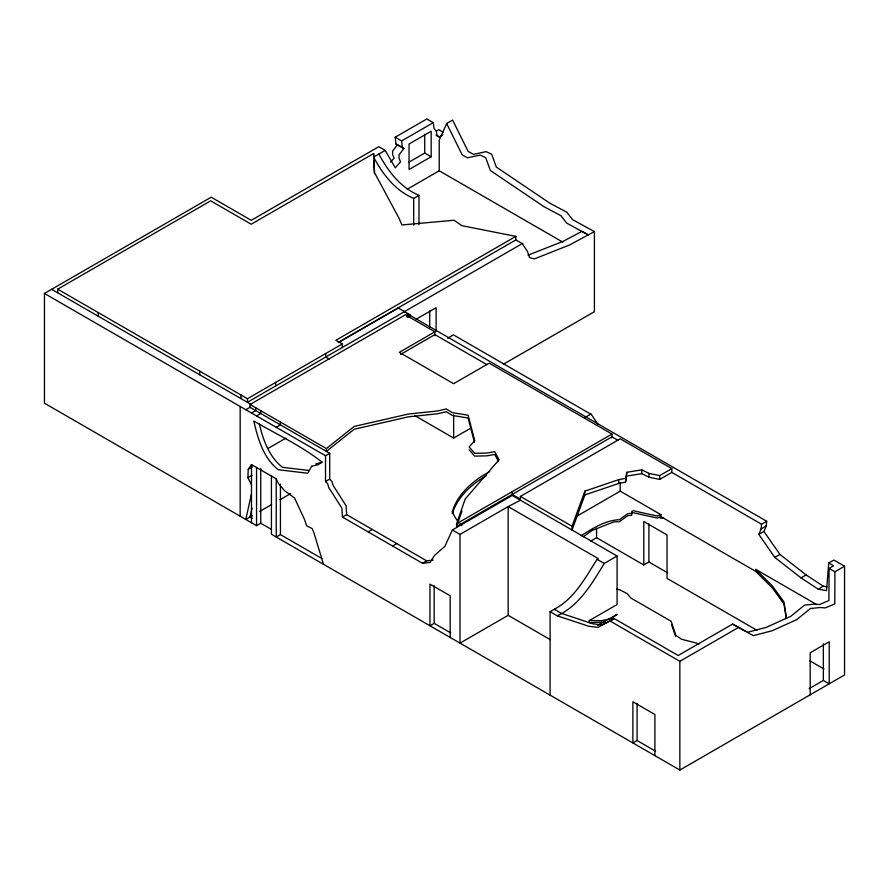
<?xml version="1.0" encoding="UTF-8"?>
<svg xmlns="http://www.w3.org/2000/svg" width="889" height="889" viewBox="0 0 889 889"><rect width="100%" height="100%" fill="white"/><g stroke="black" fill="none" stroke-linecap="round" stroke-linejoin="round"><path stroke-width="1.33" d="M407.262 313.761L766.696 521.276L761.573 524.232L761.128 528.911L758.817 534.389L774.819 557.414L801.022 577.883L818.158 589.14L826.526 590.663L828.726 563.004L833.571 565.793L829.059 568.404L828.915 600.519L819.414 604.553L814.335 604.142L804.545 605.12L790.888 616.233L766.385 627.323L747.482 632.257M271.423 476.06L271.423 534.245L679.852 770.052L844.55 674.962L844.55 566.226L834.927 571.783L834.782 603.909L825.27 607.932L820.203 607.52L810.401 608.509L796.755 619.622L772.252 630.712L753.339 635.635L732.625 624.078L678.185 655.504L614.277 618.611L602.209 624.945L592.885 623.822L561.481 613.41L554.303 609.265L550.102 611.688L550.102 695.142M251.487 484.705L247.864 477.682L248.264 469.281L251.487 464.558L276.235 478.838L278.379 483.394L284.369 490.55L294.526 497.929L304.583 519.598L306.605 525.766L312.106 528.555L313.75 532.289L323.507 564.315M758.817 534.389L763.929 531.433L766.251 525.955L766.696 521.276M785.809 618.633L786.198 616.121L783.965 601.953L772.419 585.995L755.772 569.382L755.772 571.427L772.419 588.04L783.965 603.998L786.198 618.166M625.512 478.36L618.7 479.66L584.906 491.128L572.038 526.221L572.038 530.022L584.906 494.917L618.7 483.46L625.512 482.16L626.789 472.292L641.791 469.837L648.97 473.404L659.694 475.604L671.817 468.614L671.817 472.403L761.573 524.232M625.512 482.16L626.789 472.292M251.487 493.651L245.831 519.476L252.42 515.664M252.009 508.008L250.031 517.042L252.298 518.354M617.855 440.244L611.965 436.843L456.579 526.555L456.579 523.765L465.158 499.073L499.096 459.691L494.717 451.623L486.928 453.057L474.659 453.323L469.136 446.967L474.759 440.766L468.103 415.23L452.279 412.618L446.289 408.94L437.61 410.974L408.307 414.052L354.144 426.442L326.374 448.589L326.374 451.39L354.144 429.243L408.307 416.852L437.61 413.774L446.289 411.74L452.279 415.407L468.103 418.03L474.404 442.222M456.579 526.555L461.991 510.964M503.341 364.268L594.408 311.683L594.408 231.573L572.594 219.639L566.882 212.26L549.746 203.114L496.318 167.065L491.661 154.186L486.05 151.652L473.515 154.364L468.136 151.408L452.623 120.093L446.667 123.527L439.222 140.162L439.222 170.777L562.859 242.164M604.142 622.133L589.285 622.622L589.285 620.589L617.088 604.531L617.088 556.025L512.186 495.462L452.379 529.988L444.911 546.291L434.477 555.481L430.154 562.415L422.475 563.27L342.443 517.065L341.909 508.219L328.741 487.505L327.73 483.883L325.518 481.516L325.518 455.746L44.45 293.47L44.45 403.206L256.554 525.666L260.755 523.243L271.045 529.188M452.379 529.988L460.013 534.389L508.164 506.597L598.253 558.614L597.064 559.303C585.284 577.828 574.394 598.675 554.303 609.265M617.088 556.025L604.242 563.448C591.941 583.606 579.472 605.409 557.281 615.833L550.102 611.688M44.45 293.47L211.193 197.202L251.243 220.328L378.781 146.696L385.215 150.408L395.305 167.81L400.539 161.831L398.994 158.22L399.072 154.808L403.928 148.474L397.494 144.763L392.638 151.086L392.571 154.508L394.105 158.12L390.615 162.098M583.351 536.734L592.063 530.444L614.099 521.799L619.3 521.732L627.778 515.664L631.668 515.253L631.846 513.353L633.257 512.731L657.06 518.009L660.949 516.676L758.173 572.805M57.685 292.714L57.685 289.169L210.682 200.836L251.198 224.228L373.613 153.553L374.547 172.722L398.928 218.027L401.917 224.939L454.09 220.25L461.802 225.65L515.842 236.374L515.842 239.93L338.298 342.432M403.928 148.474L395.916 143.974L395.216 137.206L426.831 118.948L433.265 122.671L433.954 128.26L436.421 131.472L437.021 135.961L439.222 136.85L442.789 134.784M413.696 225.128L413.696 198.447C395.049 190.368 382.937 174.566 373.613 157.109L385.215 150.408M395.216 137.206L401.65 140.918L433.265 122.671M436.355 131.072L438.744 129.694L443.033 132.172M408.44 162.454L424.731 153.052L431.165 156.764L431.165 131.239L409.051 143.996L409.051 169.521L431.165 156.764M407.284 189.224L439.222 170.777M413.696 198.447L418.975 195.391C400.328 187.323 388.215 171.521 378.892 154.053M515.842 236.374L335.909 340.265L342.287 343.954L342.287 347.51M240.986 398.616L241.052 395.027M338.442 342.521L398.25 307.994L410.14 314.862L410.14 315.862L407.773 317.229M57.685 289.169L247.442 398.717L342.287 343.954M522.843 243.264L247.364 402.306L247.442 398.717M433.076 560.137L426.676 560.848L346.643 514.642L346.11 505.797L332.942 485.083L331.93 481.46L329.719 479.093L329.719 453.323L250.02 407.306L250.02 404.506L405.406 314.795L434.888 331.819L434.888 335.62M245.82 409.729L250.02 407.306M406.595 316.906L410.14 314.862M251.487 413.007L255.688 410.585L255.688 407.784M416.219 319.195L436.121 307.705L436.121 331.108M256.554 415.93L260.755 413.507L260.755 410.707M594.408 231.573L569.471 245.031L534.378 258.91L529.522 257.588L527.455 251.387L522.232 243.619L515.842 239.93M434.888 331.819L399.339 352.344L453.646 383.692L489.194 363.168L611.965 434.054L611.965 437.855M400.528 354.455L434.888 334.62L486.828 364.601M276.235 427.287L280.435 424.864L280.435 422.064M447.678 338.209L453.457 334.875L590.741 414.141M267.978 448.489L285.947 438.121M248.264 469.281L252.465 466.858M247.864 477.682L252.065 475.259M325.518 455.746L329.719 453.323M259.599 511.508L271.567 504.596M279.946 499.762L290.725 493.539M325.518 481.516L329.719 479.093M321.796 558.481L280.435 534.6L276.235 537.023L276.235 478.838M414.685 415.552L453.646 438.044L471.414 427.776M342.443 517.065L346.643 514.642M368.124 531.889L372.324 529.466M584.818 417.563L591.018 413.985L597.964 424.297M392.571 546.013L396.772 543.59M456.579 523.765L611.965 434.054M460.013 534.389L460.013 643.125L508.164 615.321L508.164 506.597L520.421 500.218L520.421 496.418L620.211 438.81L671.817 468.614M422.475 563.27L426.676 560.848M576.928 516.142L620.211 491.15L660.949 514.675L660.316 518.131L663.516 518.165M626.789 476.093L641.791 473.637L648.97 477.204L659.694 479.404L671.817 472.403M450.801 632.968L434.165 623.356L429.965 625.778L429.965 584.117L450.178 595.786L450.178 637.446M590.618 541.134L596.575 537.701L643.78 564.96L648.903 562.004L667.506 572.738M761.128 528.911L766.251 525.955M597.708 625.5L617.088 614.31L611.654 618.455L601.775 620.611L589.285 620.589M557.281 615.833L588.685 626.245L598.008 627.378L614.277 618.611M774.819 557.414L779.942 554.458L806.134 574.939L823.27 586.195L826.859 586.84M801.022 577.883L806.134 574.939M828.726 563.004L833.849 560.048L844.55 566.226M610.076 621.033L679.852 661.316L738.492 627.456L745.215 631.034M818.158 589.14L823.27 586.195M655.638 751.227L637.091 740.515L632.89 742.937L632.89 701.788L654.915 714.512L654.915 755.65M809.079 688.664L823.358 680.429L829.215 683.808L829.215 641.758L810.19 652.748L810.19 694.798M446.667 123.527L462.18 154.842L467.558 157.809L480.093 155.086L485.705 157.62L490.361 170.499L543.79 206.559L560.926 215.705L566.637 223.072L588.451 235.007L582.062 231.318L563.081 241.352L527.988 255.221M580.984 535.823C592.53 528.466 605.253 520.265 619.3 519.721L627.778 513.664L631.668 513.253L631.846 511.353L633.257 510.731L657.06 515.998L660.949 514.675M597.441 624.834L600.053 624.156M315.862 463.847L322.307 462.247M309.239 470.503L282.491 467.303C269.145 457.035 263 439.677 259.31 423.742M616.51 589.007L620.244 590.018L627.434 593.808L630.79 597.986L671.151 621.278L675.918 635.457L681.652 639.269L696.709 643.158L698.787 644.447M395.916 143.974L397.494 144.763M435.999 134.995L439.222 136.85M406.751 313.906L410.14 315.862M829.059 568.404L834.927 571.783M755.772 569.382L816.813 604.631M329.186 358.989L325.796 357.034L325.796 353.478M756.895 630.257L667.039 578.383L667.039 534.934L643.78 521.51L643.78 564.96M809.612 660.694L823.992 668.995M520.421 496.418L572.038 526.221M512.186 494.462L520.421 499.218M732.625 624.078L738.492 627.456M597.064 559.303L604.242 563.448M51.651 289.314L250.765 404.273M250.02 404.506L326.374 448.589M508.164 615.321L550.202 639.602M469.136 449.756L474.659 456.124L486.928 455.846L494.717 454.412L498.462 461.335M763.929 531.433L779.942 554.458M671.584 624.611L675.484 636.213M401.65 140.918L402.35 147.685M373.813 161.209L374.413 173.533M823.358 643.803L823.358 680.429M679.852 661.316L679.852 770.052M659.694 475.604L659.694 479.404M648.97 473.404L648.97 477.204M648.903 523.988L648.903 562.004M641.791 469.837L641.791 473.637M637.091 703.477L637.091 740.515M620.211 482.827L620.211 491.15M618.7 479.66L618.7 483.46M596.575 528.133L596.575 537.701M584.906 491.128L584.906 494.917M512.186 491.661L512.186 495.462M453.646 414.974L453.646 438.044M489.728 471.603A121.771 70.309 0 0 0 452.379 511.486L452.379 513.742A121.771 70.309 0 0 1 486.339 475.737M434.165 585.862L434.165 623.356M429.731 310.906L429.731 327.43M424.731 134.239L424.731 153.052M418.975 195.391L418.975 224.75M404.873 311.372L404.873 312.383M404.484 311.594L404.484 312.595M373.613 153.553L373.613 157.109M280.435 484.127L280.435 534.6M275.623 382.448L275.623 385.993M260.755 468.681L260.755 523.243M256.554 467.481L256.554 525.666M251.487 464.558L251.487 522.743M240.163 406.462L240.163 516.198M199.669 371.146L199.669 374.691M98.201 312.561L98.201 316.106M461.78 525.488A76.365 44.094 0 0 1 459.935 523.61M458.246 521.687A76.365 44.094 0 0 1 452.379 511.486M311.661 466.269L307.716 473.248L278.29 469.725C263.466 458.279 257.777 438.577 253.821 420.997C276.857 434.577 301.249 445.6 322.174 462.269L318.106 464.68L311.661 466.269"/></g></svg>
